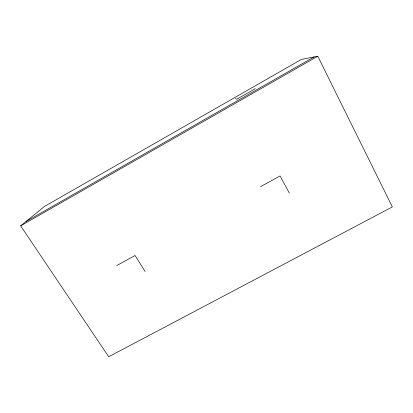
<?xml version="1.0" encoding="UTF-8"?>
<svg xmlns="http://www.w3.org/2000/svg" width="413" height="413" viewBox="0 0 413 413"><rect width="100%" height="100%" fill="white"/><g stroke="black" fill="none" stroke-linecap="round" stroke-linejoin="round"><path stroke-width="0.62" d="M20.65 225.859L44.408 206.49L301.361 59.446L317.778 56.23L392.35 206.913L108.702 356.77L20.65 225.859L317.778 56.23M255.332 88.609L236.706 99.259L235.477 98.573M25.962 221.528L314.081 56.953M116.838 265.513L135.061 255.513L145.097 271.496M260.593 186.635L280.071 175.948L289.306 193.083"/></g></svg>
